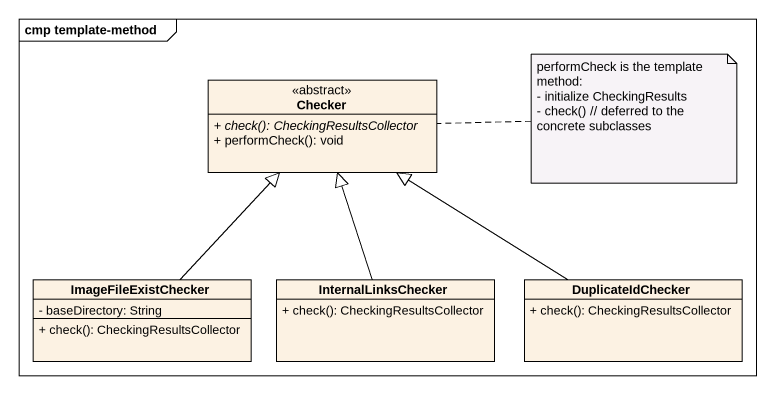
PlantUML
@startuml
mainframe cmp template-method
hide circle
hide empty members
skinparam classAttributeIconSize 0
class Checker <<abstract>> {
  {abstract} + check(): CheckingResultsCollector
  + performCheck(): void
}
class ImageFileExistChecker {
  - baseDirectory: String
  + check(): CheckingResultsCollector
}
class InternalLinksChecker {
  + check(): CheckingResultsCollector
}
class DuplicateIdChecker {
  + check(): CheckingResultsCollector
}
ImageFileExistChecker -up-|> Checker
InternalLinksChecker -up-|> Checker
DuplicateIdChecker -up-|> Checker
note right of Checker
  performCheck is the template method:
  - initialize CheckingResults
  - check() // deferred to the concrete subclasses
end note
@enduml
